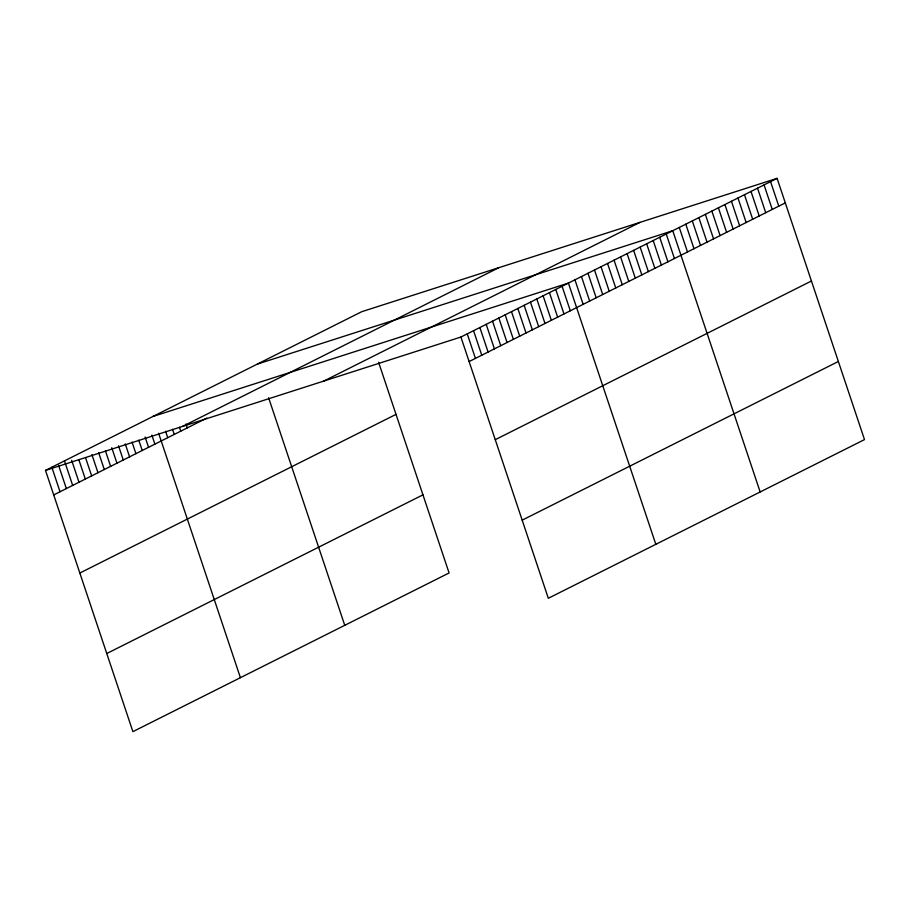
<?xml version="1.0" encoding="UTF-8"?>
<svg xmlns="http://www.w3.org/2000/svg" width="910" height="910" viewBox="0 0 910 910"><rect width="100%" height="100%" fill="white"/><g stroke="black" fill="none" stroke-linecap="round" stroke-linejoin="round"><path stroke-width="1.36" d="M378.594 362.282L449.085 572.959L132.905 731.64L45.5 470.402L361.679 311.721L777.094 178.36L864.5 439.598L548.321 598.279L460.915 337.041L777.094 178.36M182.58 426.392L498.771 267.722M53.701 494.926L206.854 418.065M323.823 381.051L640.003 222.37M469.116 361.566L785.296 202.885M79.841 573.038L396.021 414.368M495.256 439.678L811.436 281.008M106.766 653.516L422.957 494.847M522.181 520.156L838.36 361.486M257.337 364.091L672.752 230.731L760.157 491.957M153.005 416.45L568.409 283.09L655.826 544.328M45.5 470.402L460.915 337.041M770.565 181.636L778.778 206.161M764.047 184.912L772.26 209.436M757.529 188.188L765.731 212.701M751.012 191.453L759.213 215.977M744.482 194.729L752.695 219.253M737.964 198.005L746.166 222.529M731.447 201.269L739.648 225.794M724.917 204.545L733.13 229.07M718.399 207.821L726.601 232.346M711.882 211.086L720.083 235.61M705.352 214.362L713.565 238.886M698.834 217.638L707.047 242.162M692.317 220.914L700.518 245.427M685.799 224.179L694 248.703M679.269 227.454L687.482 251.979M666.234 233.995L674.435 258.52M659.705 237.271L667.917 261.796M653.187 240.547L661.388 265.072M646.669 243.823L654.87 268.336M640.151 247.088L648.352 271.612M633.622 250.364L641.834 274.888M627.104 253.64L635.305 278.164M620.586 256.904L628.787 281.429M614.057 260.18L622.269 284.705M607.539 263.456L615.74 287.981M601.021 266.721L609.222 291.245M594.492 269.997L602.704 294.522M587.974 273.273L596.187 297.798M581.456 276.549L589.657 301.062M574.938 279.814L583.139 304.338M562.084 286.263L570.297 310.788M555.76 289.437L563.972 313.961M549.447 292.611L557.648 317.135M543.122 295.784L551.323 320.309M536.798 298.958L544.999 323.482M530.473 302.131L538.674 326.656M524.149 305.305L532.35 329.829M517.824 308.479L526.025 333.003M511.5 311.652L519.701 336.177M505.175 314.826L513.376 339.35M498.851 318L507.052 342.524M492.526 321.173L500.739 345.698M486.202 324.347L494.414 348.871M479.877 327.52L488.09 352.045M473.553 330.694L481.765 355.218M467.239 333.868L475.441 358.392M268.598 397.727L344.753 625.329M185.993 424.014L187.289 427.882M179.475 427.279L180.771 431.158M172.525 429.27L174.254 434.434M165.575 431.249L167.724 437.699M158.613 433.228L240.411 677.688M151.856 435.116L154.882 444.148M145.1 436.993L148.557 447.322M138.786 440.167L142.233 450.495M132.03 442.055L135.909 453.669M125.273 443.932L129.584 456.843M118.516 445.82L123.271 460.016M111.759 447.697L116.946 463.19M105.435 450.871L110.622 466.364M98.678 452.759L104.297 469.537M91.921 454.636L97.973 472.711M85.597 457.81L91.648 475.885M78.84 459.698L85.324 479.058M71.662 460.289L78.999 482.232M64.474 460.881L72.675 485.405M58.581 465.34L66.35 488.579M51.825 467.228L60.026 491.753"/></g></svg>
